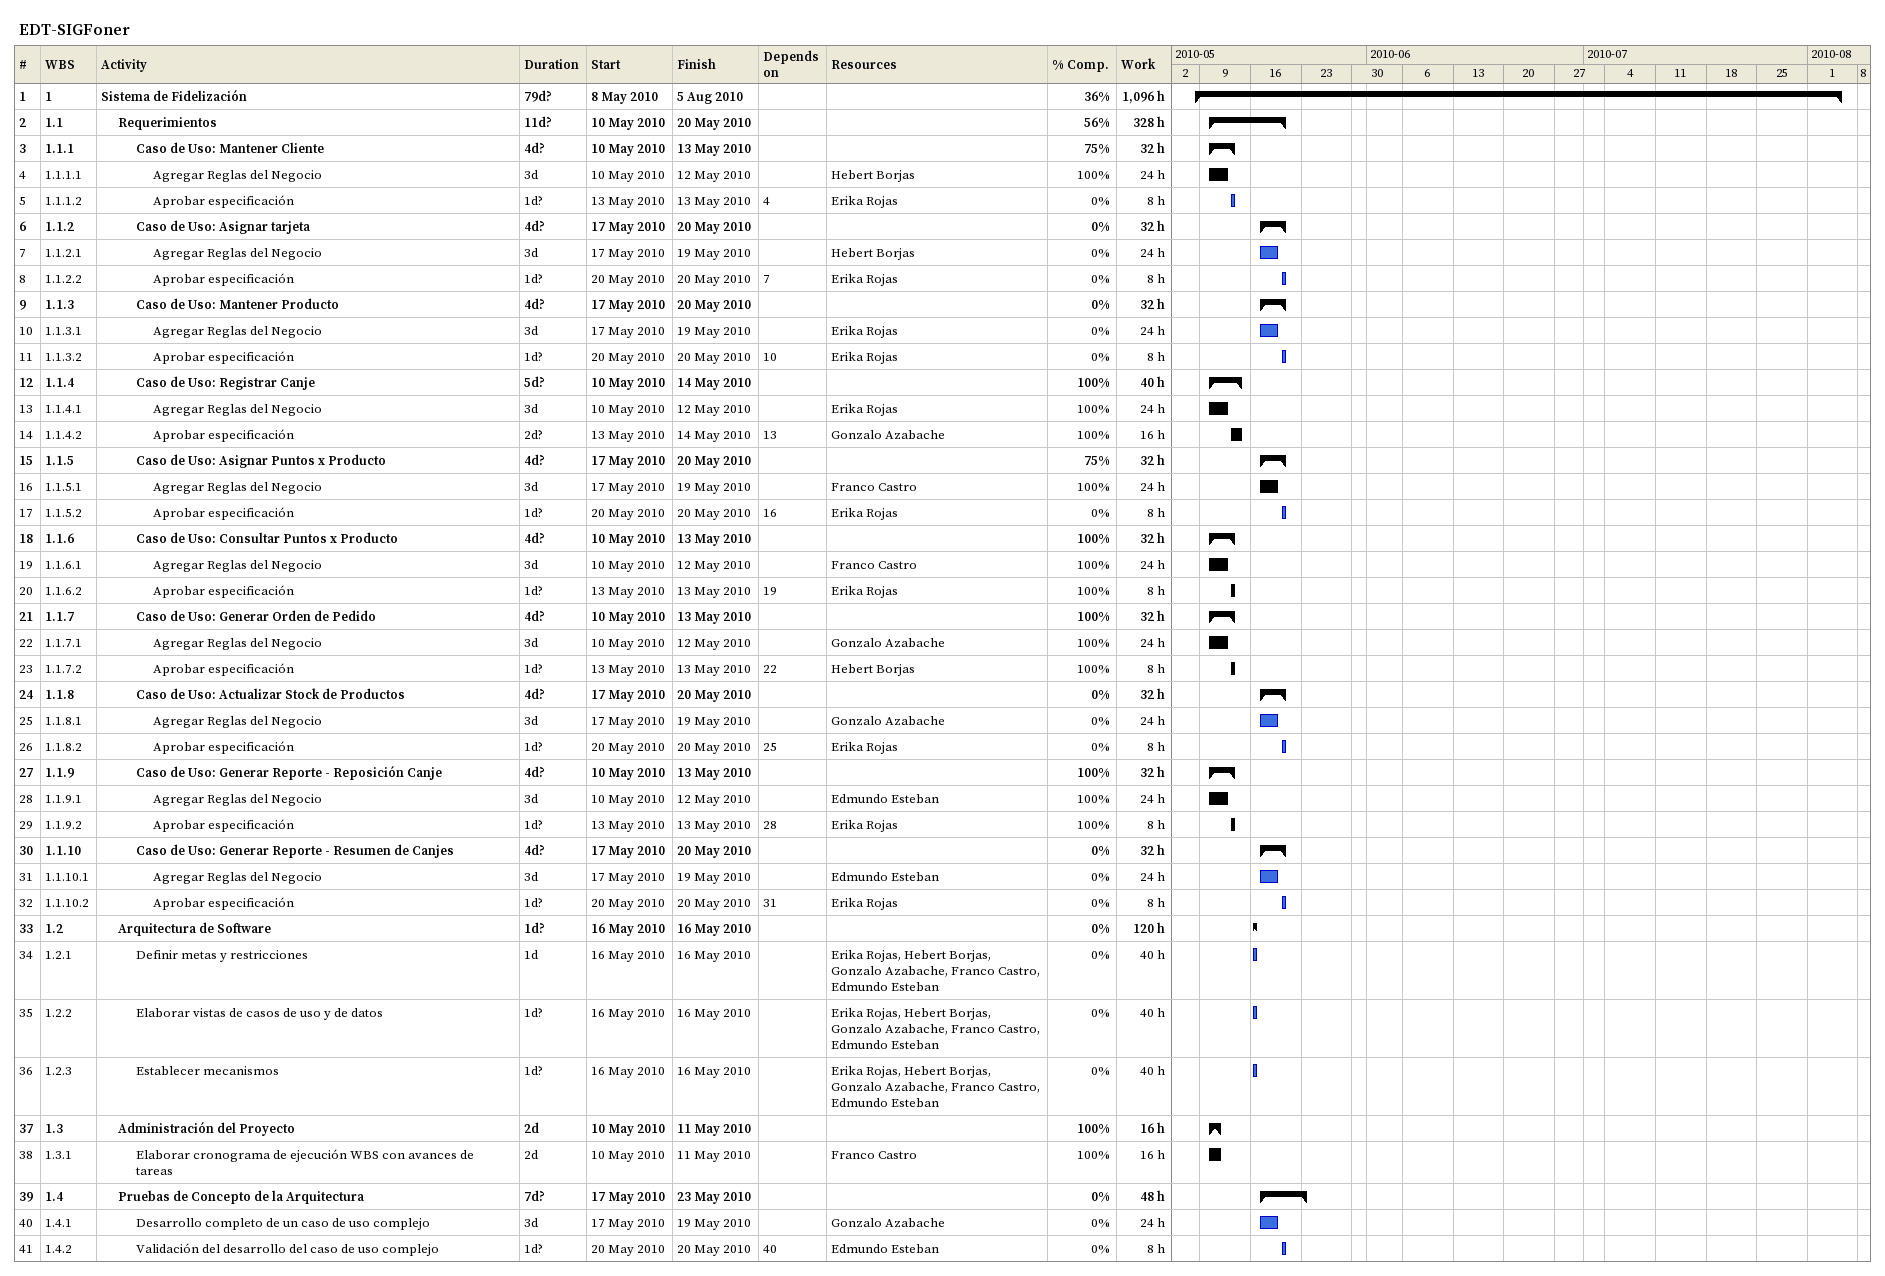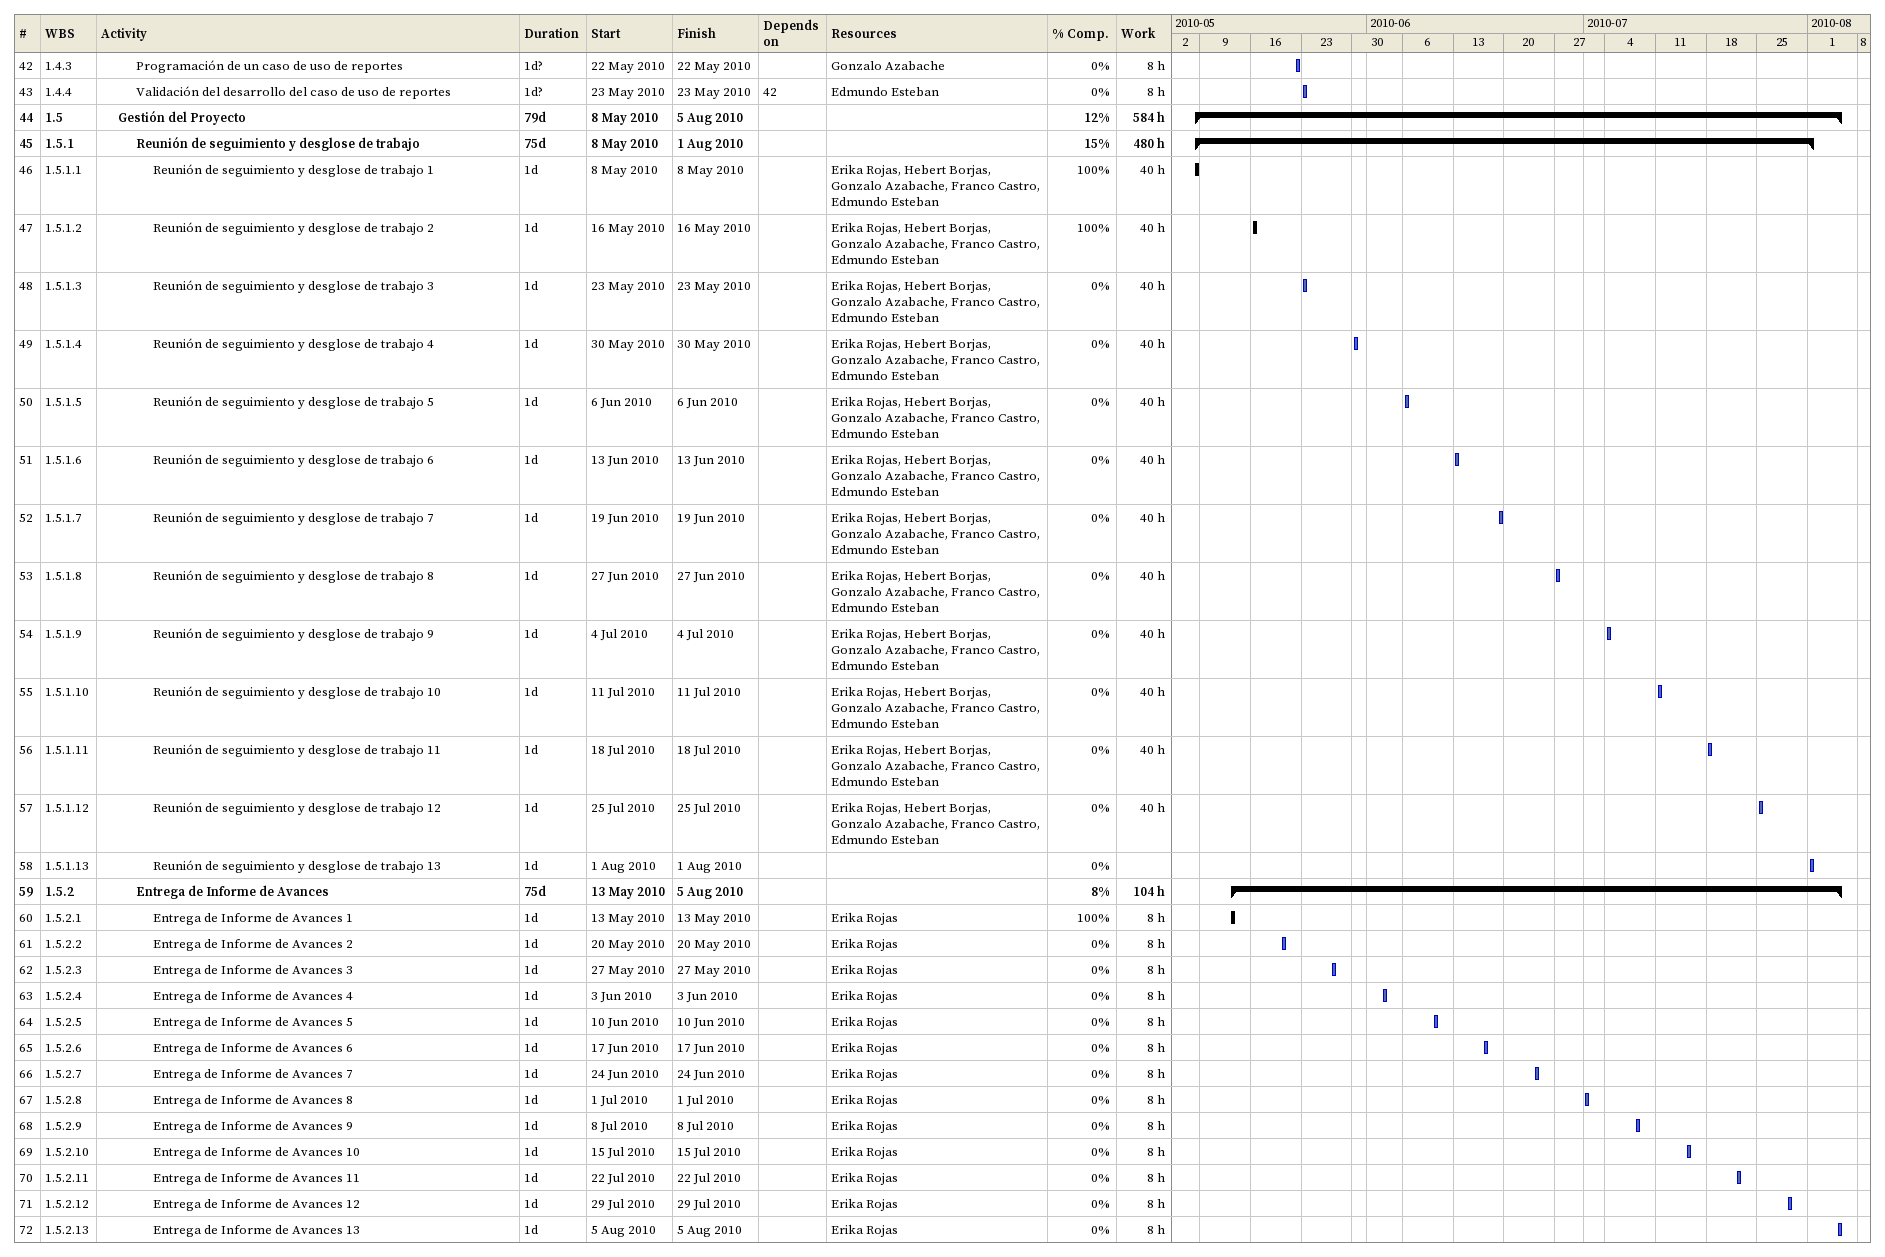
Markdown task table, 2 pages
EDT-SIGFoner

| ID | WBS | Task | Duration | Start | Finish | Predecessors | Resources | % complete | Work (h) |
|---|---|---|---|---|---|---|---|---|---|
| 1 | 1 | **Sistema de Fidelización** | 79d? | 2010-05-08 | 2010-08-05 |  |  | 36 | 1096 |
| 2 | 1.1 | **Requerimientos** | 11d? | 2010-05-10 | 2010-05-20 |  |  | 56 | 328 |
| 3 | 1.1.1 | **Caso de Uso: Mantener Cliente** | 4d? | 2010-05-10 | 2010-05-13 |  |  | 75 | 32 |
| 4 | 1.1.1.1 | Agregar Reglas del Negocio | 3d | 2010-05-10 | 2010-05-12 |  | Hebert Borjas | 100 | 24 |
| 5 | 1.1.1.2 | Aprobar especificación | 1d? | 2010-05-13 | 2010-05-13 | 4 | Erika Rojas | 0 | 8 |
| 6 | 1.1.2 | **Caso de Uso: Asignar tarjeta** | 4d? | 2010-05-17 | 2010-05-20 |  |  | 0 | 32 |
| 7 | 1.1.2.1 | Agregar Reglas del Negocio | 3d | 2010-05-17 | 2010-05-19 |  | Hebert Borjas | 0 | 24 |
| 8 | 1.1.2.2 | Aprobar especificación | 1d? | 2010-05-20 | 2010-05-20 | 7 | Erika Rojas | 0 | 8 |
| 9 | 1.1.3 | **Caso de Uso: Mantener Producto** | 4d? | 2010-05-17 | 2010-05-20 |  |  | 0 | 32 |
| 10 | 1.1.3.1 | Agregar Reglas del Negocio | 3d | 2010-05-17 | 2010-05-19 |  | Erika Rojas | 0 | 24 |
| 11 | 1.1.3.2 | Aprobar especificación | 1d? | 2010-05-20 | 2010-05-20 | 10 | Erika Rojas | 0 | 8 |
| 12 | 1.1.4 | **Caso de Uso: Registrar Canje** | 5d? | 2010-05-10 | 2010-05-14 |  |  | 100 | 40 |
| 13 | 1.1.4.1 | Agregar Reglas del Negocio | 3d | 2010-05-10 | 2010-05-12 |  | Erika Rojas | 100 | 24 |
| 14 | 1.1.4.2 | Aprobar especificación | 2d? | 2010-05-13 | 2010-05-14 | 13 | Gonzalo Azabache | 100 | 16 |
| 15 | 1.1.5 | **Caso de Uso: Asignar Puntos x Producto** | 4d? | 2010-05-17 | 2010-05-20 |  |  | 75 | 32 |
| 16 | 1.1.5.1 | Agregar Reglas del Negocio | 3d | 2010-05-17 | 2010-05-19 |  | Franco Castro | 100 | 24 |
| 17 | 1.1.5.2 | Aprobar especificación | 1d? | 2010-05-20 | 2010-05-20 | 16 | Erika Rojas | 0 | 8 |
| 18 | 1.1.6 | **Caso de Uso: Consultar Puntos x Producto** | 4d? | 2010-05-10 | 2010-05-13 |  |  | 100 | 32 |
| 19 | 1.1.6.1 | Agregar Reglas del Negocio | 3d | 2010-05-10 | 2010-05-12 |  | Franco Castro | 100 | 24 |
| 20 | 1.1.6.2 | Aprobar especificación | 1d? | 2010-05-13 | 2010-05-13 | 19 | Erika Rojas | 100 | 8 |
| 21 | 1.1.7 | **Caso de Uso: Generar Orden de Pedido** | 4d? | 2010-05-10 | 2010-05-13 |  |  | 100 | 32 |
| 22 | 1.1.7.1 | Agregar Reglas del Negocio | 3d | 2010-05-10 | 2010-05-12 |  | Gonzalo Azabache | 100 | 24 |
| 23 | 1.1.7.2 | Aprobar especificación | 1d? | 2010-05-13 | 2010-05-13 | 22 | Hebert Borjas | 100 | 8 |
| 24 | 1.1.8 | **Caso de Uso: Actualizar Stock de Productos** | 4d? | 2010-05-17 | 2010-05-20 |  |  | 0 | 32 |
| 25 | 1.1.8.1 | Agregar Reglas del Negocio | 3d | 2010-05-17 | 2010-05-19 |  | Gonzalo Azabache | 0 | 24 |
| 26 | 1.1.8.2 | Aprobar especificación | 1d? | 2010-05-20 | 2010-05-20 | 25 | Erika Rojas | 0 | 8 |
| 27 | 1.1.9 | **Caso de Uso: Generar Reporte - Reposición Canje** | 4d? | 2010-05-10 | 2010-05-13 |  |  | 100 | 32 |
| 28 | 1.1.9.1 | Agregar Reglas del Negocio | 3d | 2010-05-10 | 2010-05-12 |  | Edmundo Esteban | 100 | 24 |
| 29 | 1.1.9.2 | Aprobar especificación | 1d? | 2010-05-13 | 2010-05-13 | 28 | Erika Rojas | 100 | 8 |
| 30 | 1.1.10 | **Caso de Uso: Generar Reporte - Resumen de Canjes** | 4d? | 2010-05-17 | 2010-05-20 |  |  | 0 | 32 |
| 31 | 1.1.10.1 | Agregar Reglas del Negocio | 3d | 2010-05-17 | 2010-05-19 |  | Edmundo Esteban | 0 | 24 |
| 32 | 1.1.10.2 | Aprobar especificación | 1d? | 2010-05-20 | 2010-05-20 | 31 | Erika Rojas | 0 | 8 |
| 33 | 1.2 | **Arquitectura de Software** | 1d? | 2010-05-16 | 2010-05-16 |  |  | 0 | 120 |
| 34 | 1.2.1 | Definir metas y restricciones | 1d | 2010-05-16 | 2010-05-16 |  | Erika Rojas, Hebert Borjas, Gonzalo Azabache, Franco Castro, Edmundo Esteban | 0 | 40 |
| 35 | 1.2.2 | Elaborar vistas de casos de uso y de datos | 1d? | 2010-05-16 | 2010-05-16 |  | Erika Rojas, Hebert Borjas, Gonzalo Azabache, Franco Castro, Edmundo Esteban | 0 | 40 |
| 36 | 1.2.3 | Establecer mecanismos | 1d? | 2010-05-16 | 2010-05-16 |  | Erika Rojas, Hebert Borjas, Gonzalo Azabache, Franco Castro, Edmundo Esteban | 0 | 40 |
| 37 | 1.3 | **Administración del Proyecto** | 2d | 2010-05-10 | 2010-05-11 |  |  | 100 | 16 |
| 38 | 1.3.1 | Elaborar cronograma de ejecución WBS con avances de tareas | 2d | 2010-05-10 | 2010-05-11 |  | Franco Castro | 100 | 16 |
| 39 | 1.4 | **Pruebas de Concepto de la Arquitectura** | 7d? | 2010-05-17 | 2010-05-23 |  |  | 0 | 48 |
| 40 | 1.4.1 | Desarrollo completo de un caso de uso complejo | 3d | 2010-05-17 | 2010-05-19 |  | Gonzalo Azabache | 0 | 24 |
| 41 | 1.4.2 | Validación del desarrollo del caso de uso complejo | 1d? | 2010-05-20 | 2010-05-20 | 40 | Edmundo Esteban | 0 | 8 |
| 42 | 1.4.3 | Programación de un caso de uso de reportes | 1d? | 2010-05-22 | 2010-05-22 |  | Gonzalo Azabache | 0 | 8 |
| 43 | 1.4.4 | Validación del desarrollo del caso de uso de reportes | 1d? | 2010-05-23 | 2010-05-23 | 42 | Edmundo Esteban | 0 | 8 |
| 44 | 1.5 | **Gestión del Proyecto** | 79d | 2010-05-08 | 2010-08-05 |  |  | 12 | 584 |
| 45 | 1.5.1 | **Reunión de seguimiento y desglose de trabajo** | 75d | 2010-05-08 | 2010-08-01 |  |  | 15 | 480 |
| 46 | 1.5.1.1 | Reunión de seguimiento y desglose de trabajo 1 | 1d | 2010-05-08 | 2010-05-08 |  | Erika Rojas, Hebert Borjas, Gonzalo Azabache, Franco Castro, Edmundo Esteban | 100 | 40 |
| 47 | 1.5.1.2 | Reunión de seguimiento y desglose de trabajo 2 | 1d | 2010-05-16 | 2010-05-16 |  | Erika Rojas, Hebert Borjas, Gonzalo Azabache, Franco Castro, Edmundo Esteban | 100 | 40 |
| 48 | 1.5.1.3 | Reunión de seguimiento y desglose de trabajo 3 | 1d | 2010-05-23 | 2010-05-23 |  | Erika Rojas, Hebert Borjas, Gonzalo Azabache, Franco Castro, Edmundo Esteban | 0 | 40 |
| 49 | 1.5.1.4 | Reunión de seguimiento y desglose de trabajo 4 | 1d | 2010-05-30 | 2010-05-30 |  | Erika Rojas, Hebert Borjas, Gonzalo Azabache, Franco Castro, Edmundo Esteban | 0 | 40 |
| 50 | 1.5.1.5 | Reunión de seguimiento y desglose de trabajo 5 | 1d | 2010-06-06 | 2010-06-06 |  | Erika Rojas, Hebert Borjas, Gonzalo Azabache, Franco Castro, Edmundo Esteban | 0 | 40 |
| 51 | 1.5.1.6 | Reunión de seguimiento y desglose de trabajo 6 | 1d | 2010-06-13 | 2010-06-13 |  | Erika Rojas, Hebert Borjas, Gonzalo Azabache, Franco Castro, Edmundo Esteban | 0 | 40 |
| 52 | 1.5.1.7 | Reunión de seguimiento y desglose de trabajo 7 | 1d | 2010-06-19 | 2010-06-19 |  | Erika Rojas, Hebert Borjas, Gonzalo Azabache, Franco Castro, Edmundo Esteban | 0 | 40 |
| 53 | 1.5.1.8 | Reunión de seguimiento y desglose de trabajo 8 | 1d | 2010-06-27 | 2010-06-27 |  | Erika Rojas, Hebert Borjas, Gonzalo Azabache, Franco Castro, Edmundo Esteban | 0 | 40 |
| 54 | 1.5.1.9 | Reunión de seguimiento y desglose de trabajo 9 | 1d | 2010-07-04 | 2010-07-04 |  | Erika Rojas, Hebert Borjas, Gonzalo Azabache, Franco Castro, Edmundo Esteban | 0 | 40 |
| 55 | 1.5.1.10 | Reunión de seguimiento y desglose de trabajo 10 | 1d | 2010-07-11 | 2010-07-11 |  | Erika Rojas, Hebert Borjas, Gonzalo Azabache, Franco Castro, Edmundo Esteban | 0 | 40 |
| 56 | 1.5.1.11 | Reunión de seguimiento y desglose de trabajo 11 | 1d | 2010-07-18 | 2010-07-18 |  | Erika Rojas, Hebert Borjas, Gonzalo Azabache, Franco Castro, Edmundo Esteban | 0 | 40 |
| 57 | 1.5.1.12 | Reunión de seguimiento y desglose de trabajo 12 | 1d | 2010-07-25 | 2010-07-25 |  | Erika Rojas, Hebert Borjas, Gonzalo Azabache, Franco Castro, Edmundo Esteban | 0 | 40 |
| 58 | 1.5.1.13 | Reunión de seguimiento y desglose de trabajo 13 | 1d | 2010-08-01 | 2010-08-01 |  |  | 0 |  |
| 59 | 1.5.2 | **Entrega de Informe de Avances** | 75d | 2010-05-13 | 2010-08-05 |  |  | 8 | 104 |
| 60 | 1.5.2.1 | Entrega de Informe de Avances 1 | 1d | 2010-05-13 | 2010-05-13 |  | Erika Rojas | 100 | 8 |
| 61 | 1.5.2.2 | Entrega de Informe de Avances 2 | 1d | 2010-05-20 | 2010-05-20 |  | Erika Rojas | 0 | 8 |
| 62 | 1.5.2.3 | Entrega de Informe de Avances 3 | 1d | 2010-05-27 | 2010-05-27 |  | Erika Rojas | 0 | 8 |
| 63 | 1.5.2.4 | Entrega de Informe de Avances 4 | 1d | 2010-06-03 | 2010-06-03 |  | Erika Rojas | 0 | 8 |
| 64 | 1.5.2.5 | Entrega de Informe de Avances 5 | 1d | 2010-06-10 | 2010-06-10 |  | Erika Rojas | 0 | 8 |
| 65 | 1.5.2.6 | Entrega de Informe de Avances 6 | 1d | 2010-06-17 | 2010-06-17 |  | Erika Rojas | 0 | 8 |
| 66 | 1.5.2.7 | Entrega de Informe de Avances 7 | 1d | 2010-06-24 | 2010-06-24 |  | Erika Rojas | 0 | 8 |
| 67 | 1.5.2.8 | Entrega de Informe de Avances 8 | 1d | 2010-07-01 | 2010-07-01 |  | Erika Rojas | 0 | 8 |
| 68 | 1.5.2.9 | Entrega de Informe de Avances 9 | 1d | 2010-07-08 | 2010-07-08 |  | Erika Rojas | 0 | 8 |
| 69 | 1.5.2.10 | Entrega de Informe de Avances 10 | 1d | 2010-07-15 | 2010-07-15 |  | Erika Rojas | 0 | 8 |
| 70 | 1.5.2.11 | Entrega de Informe de Avances 11 | 1d | 2010-07-22 | 2010-07-22 |  | Erika Rojas | 0 | 8 |
| 71 | 1.5.2.12 | Entrega de Informe de Avances 12 | 1d | 2010-07-29 | 2010-07-29 |  | Erika Rojas | 0 | 8 |
| 72 | 1.5.2.13 | Entrega de Informe de Avances 13 | 1d | 2010-08-05 | 2010-08-05 |  | Erika Rojas | 0 | 8 |
